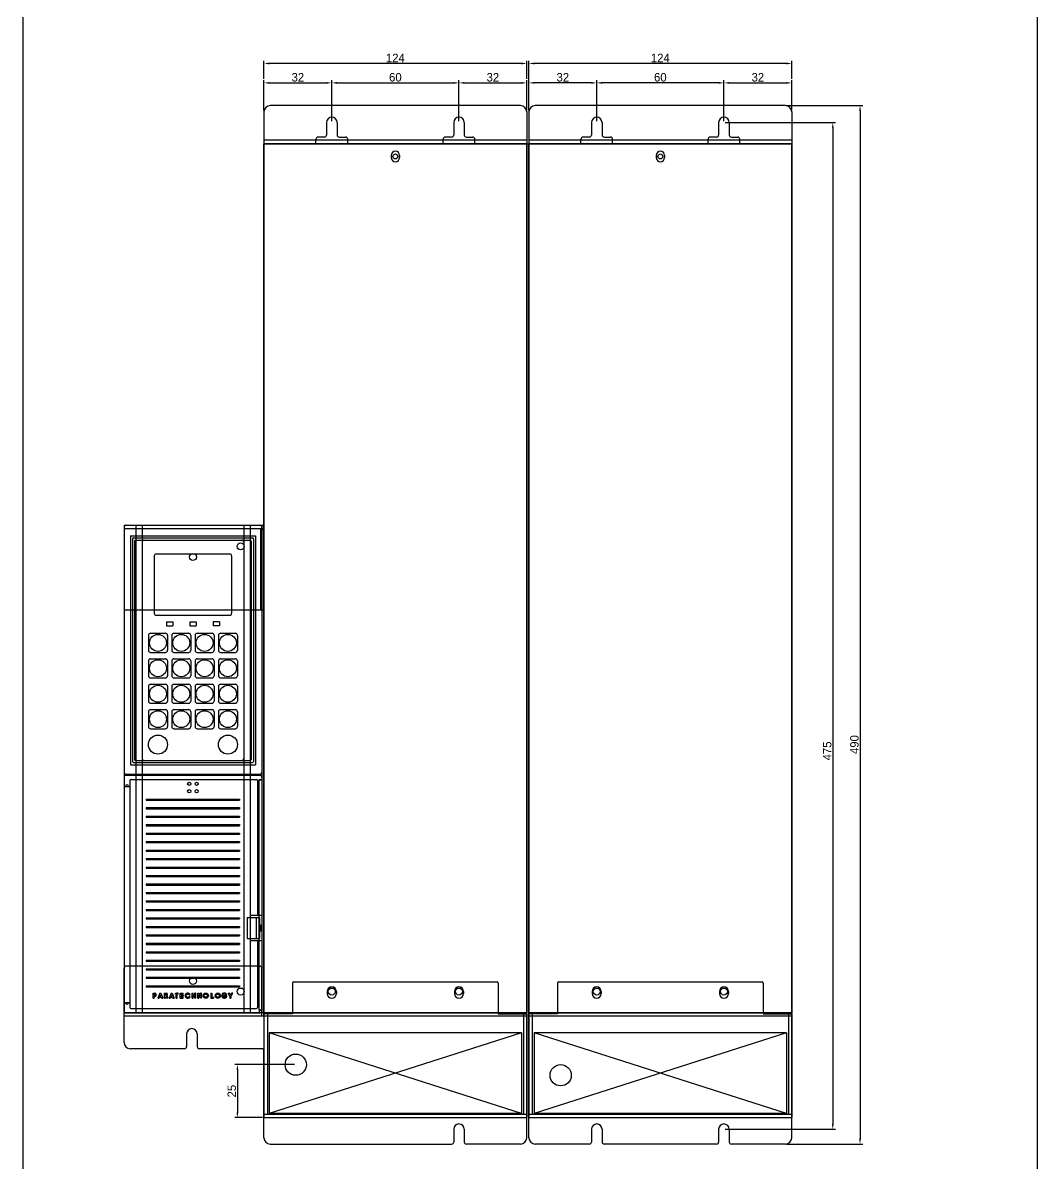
# Model space of a CAD drawing. Header units: millimetres. Extents: x 18670 to 20876, y -1616 to -172.
# Drawn here: x 19283 to 19762, y -1254 to -716 of the extents above; entities that cross this region are included whole.
import ezdxf

# ---------------------------------------------------------------- set-up
doc = ezdxf.new("R2010")
doc.units = ezdxf.units.MM
for name, color, linetype in [('CASE', 7, 'Continuous'), ('CASE BRACKET', 7, 'Continuous'), ('CASE COVER', 7, 'Continuous'), ('FAN', 7, 'Continuous'), ('KEYPAD', 1, 'Continuous'), ('PCB BODY', 7, 'Continuous'), ('PCB COVER', 7, 'Continuous'), ('방열판', 7, 'Continuous')]:
    doc.layers.add(name, color=color, linetype=linetype)
doc.dimstyles.get("Standard").update_dxf_attribs({"dimtxt": 4, "dimasz": 2, "dimexe": 0.4, "dimexo": 0.9, "dimgap": 0.9, "dimtad": 1, "dimdsep": 46, "dimtxsty": 'Standard', "dimcen": 0.09, "dimclrd": 6, "dimclre": 6, "dimclrt": 4, "dimadec": 0, "dimazin": 2, "dimtfac": 1, "dimtofl": 0, "dimtmove": 0, "dimatfit": 3, "dimfxl": 1, "dimtolj": 1, "dimtzin": 0, "dimarcsym": 0})

# ---------------------------------------------------------------- blocks, each defined once
blk = doc.blocks.new('*D804')
at = {"color": 6, "lineweight": -2, "transparency": 16777216}
for p, q in [((19397.17, -757.71), (19397.17, -743.38)), ((19399.67, -744.63), (19426.67, -744.63)), ((19429.17, -762.71), (19429.17, -743.38))]:
    blk.add_line(p, q, dxfattribs=at)
at = {"color": 6, "transparency": 16777216}
for points in [[(19399.67, -744.22), (19399.67, -745.05), (19397.17, -744.63)], [(19426.67, -744.22), (19426.67, -745.05), (19429.17, -744.63)]]:
    blk.add_solid(points, dxfattribs=at)
at = {"layer": 'Defpoints', "color": 0, "transparency": 16777216}
for p in [(19429.17, -744.63), (19397.17, -758.33), (19429.17, -763.33)]:
    blk.add_point(p, dxfattribs=at)
at = {"color": 1, "transparency": 16777216, "insert": (19413.17, -742.01), "char_height": 4, "attachment_point": 5}
blk.add_mtext('32', dxfattribs=at)
blk = doc.blocks.new('*D805')
at = {"color": 6, "lineweight": -2, "transparency": 16777216}
for p, q in [((19429.17, -762.71), (19429.17, -743.38)), ((19431.67, -744.63), (19486.67, -744.63)), ((19489.17, -762.71), (19489.17, -743.38))]:
    blk.add_line(p, q, dxfattribs=at)
at = {"color": 6, "transparency": 16777216}
for points in [[(19431.67, -744.22), (19431.67, -745.05), (19429.17, -744.63)], [(19486.67, -744.22), (19486.67, -745.05), (19489.17, -744.63)]]:
    blk.add_solid(points, dxfattribs=at)
at = {"layer": 'Defpoints', "color": 0, "transparency": 16777216}
for p in [(19489.17, -744.63), (19429.17, -763.33), (19489.17, -763.33)]:
    blk.add_point(p, dxfattribs=at)
at = {"color": 1, "transparency": 16777216, "insert": (19459.17, -742.01), "char_height": 4, "attachment_point": 5}
blk.add_mtext('60', dxfattribs=at)
blk = doc.blocks.new('*D806')
at = {"color": 6, "lineweight": -2, "transparency": 16777216}
for p, q in [((19489.17, -762.71), (19489.17, -743.38)), ((19491.67, -744.63), (19518.67, -744.63)), ((19521.17, -757.71), (19521.17, -743.38))]:
    blk.add_line(p, q, dxfattribs=at)
at = {"color": 6, "transparency": 16777216}
for points in [[(19491.67, -744.22), (19491.67, -745.05), (19489.17, -744.63)], [(19518.67, -744.22), (19518.67, -745.05), (19521.17, -744.63)]]:
    blk.add_solid(points, dxfattribs=at)
at = {"layer": 'Defpoints', "color": 0, "transparency": 16777216}
for p in [(19521.17, -744.63), (19521.17, -758.33), (19489.17, -763.33)]:
    blk.add_point(p, dxfattribs=at)
at = {"color": 1, "transparency": 16777216, "insert": (19505.17, -742.01), "char_height": 4, "attachment_point": 5}
blk.add_mtext('32', dxfattribs=at)
blk = doc.blocks.new('*D760')
at = {"color": 6, "lineweight": -2, "transparency": 16777216}
for p, q in [((19397.17, -742.76), (19397.17, -734.23)), ((19518.67, -735.48), (19399.67, -735.48)), ((19521.17, -742.76), (19521.17, -734.23))]:
    blk.add_line(p, q, dxfattribs=at)
at = {"color": 6, "transparency": 16777216}
for points in [[(19399.67, -735.06), (19399.67, -735.9), (19397.17, -735.48)], [(19518.67, -735.06), (19518.67, -735.9), (19521.17, -735.48)]]:
    blk.add_solid(points, dxfattribs=at)
at = {"layer": 'Defpoints', "color": 0, "transparency": 16777216}
for p in [(19397.17, -735.48), (19397.17, -743.38), (19521.17, -743.38)]:
    blk.add_point(p, dxfattribs=at)
at = {"color": 1, "transparency": 16777216, "insert": (19459.17, -732.86), "char_height": 4, "attachment_point": 5}
blk.add_mtext('124', dxfattribs=at)
blk = doc.blocks.new('*D808')
at = {"color": 6, "lineweight": -2, "transparency": 16777216}
for p, q in [((19411.55, -1207.83), (19383.39, -1207.83)), ((19384.64, -1210.33), (19384.64, -1230.33)), ((19396.55, -1232.83), (19383.39, -1232.83))]:
    blk.add_line(p, q, dxfattribs=at)
at = {"color": 6, "transparency": 16777216}
for points in [[(19384.23, -1210.33), (19385.06, -1210.33), (19384.64, -1207.83)], [(19384.23, -1230.33), (19385.06, -1230.33), (19384.64, -1232.83)]]:
    blk.add_solid(points, dxfattribs=at)
at = {"layer": 'Defpoints', "color": 0, "transparency": 16777216}
for p in [(19412.17, -1207.83), (19384.64, -1232.83), (19397.17, -1232.83)]:
    blk.add_point(p, dxfattribs=at)
at = {"color": 1, "transparency": 16777216, "insert": (19382.02, -1220.33), "char_height": 4, "attachment_point": 5, "rotation": 90}
blk.add_mtext('25', dxfattribs=at)
blk = doc.blocks.new('*D761')
at = {"color": 6, "lineweight": -2, "transparency": 16777216}
for p, q in [((19614.8, -763.33), (19666.78, -763.33)), ((19665.53, -765.83), (19665.53, -1235.83)), ((19614.8, -1238.33), (19666.78, -1238.33))]:
    blk.add_line(p, q, dxfattribs=at)
at = {"color": 6, "transparency": 16777216}
for points in [[(19665.11, -765.83), (19665.94, -765.83), (19665.53, -763.33)], [(19665.11, -1235.83), (19665.94, -1235.83), (19665.53, -1238.33)]]:
    blk.add_solid(points, dxfattribs=at)
at = {"layer": 'Defpoints', "color": 0, "transparency": 16777216}
for p in [(19614.17, -763.33), (19614.17, -1238.33), (19665.53, -1238.33)]:
    blk.add_point(p, dxfattribs=at)
at = {"color": 1, "transparency": 16777216, "insert": (19662.9, -1059.83), "char_height": 4, "attachment_point": 5, "rotation": 90}
blk.add_mtext('475', dxfattribs=at)
blk = doc.blocks.new('*D762')
at = {"color": 6, "lineweight": -2, "transparency": 16777216}
for p, q in [((19643.61, -755.33), (19679.63, -755.33)), ((19678.38, -757.83), (19678.38, -1242.83)), ((19643.8, -1245.33), (19679.63, -1245.33))]:
    blk.add_line(p, q, dxfattribs=at)
at = {"color": 6, "transparency": 16777216}
for points in [[(19677.96, -757.83), (19678.79, -757.83), (19678.38, -755.33)], [(19677.96, -1242.83), (19678.79, -1242.83), (19678.38, -1245.33)]]:
    blk.add_solid(points, dxfattribs=at)
at = {"layer": 'Defpoints', "color": 0, "transparency": 16777216}
for p in [(19642.98, -755.33), (19643.17, -1245.33), (19678.38, -1245.33)]:
    blk.add_point(p, dxfattribs=at)
at = {"color": 1, "transparency": 16777216, "insert": (19675.75, -1056.83), "char_height": 4, "attachment_point": 5, "rotation": 90}
blk.add_mtext('490', dxfattribs=at)
blk = doc.blocks.new('*D763')
at = {"color": 6, "lineweight": -2, "transparency": 16777216}
for p, q in [((19614.17, -762.71), (19614.17, -743.38)), ((19616.67, -744.63), (19643.67, -744.63)), ((19646.17, -757.71), (19646.17, -743.38))]:
    blk.add_line(p, q, dxfattribs=at)
at = {"color": 6, "transparency": 16777216}
for points in [[(19616.67, -744.22), (19616.67, -745.05), (19614.17, -744.63)], [(19643.67, -744.22), (19643.67, -745.05), (19646.17, -744.63)]]:
    blk.add_solid(points, dxfattribs=at)
at = {"layer": 'Defpoints', "color": 0, "transparency": 16777216}
for p in [(19646.17, -744.63), (19646.17, -758.33), (19614.17, -763.33)]:
    blk.add_point(p, dxfattribs=at)
at = {"color": 1, "transparency": 16777216, "insert": (19630.17, -742.01), "char_height": 4, "attachment_point": 5}
blk.add_mtext('32', dxfattribs=at)
blk = doc.blocks.new('*D764')
at = {"color": 6, "lineweight": -2, "transparency": 16777216}
for p, q in [((19522.17, -757.71), (19522.17, -734.23)), ((19643.67, -735.48), (19524.67, -735.48)), ((19646.17, -742.76), (19646.17, -734.23))]:
    blk.add_line(p, q, dxfattribs=at)
at = {"color": 6, "transparency": 16777216}
for points in [[(19524.67, -735.06), (19524.67, -735.9), (19522.17, -735.48)], [(19643.67, -735.06), (19643.67, -735.9), (19646.17, -735.48)]]:
    blk.add_solid(points, dxfattribs=at)
at = {"layer": 'Defpoints', "color": 0, "transparency": 16777216}
for p in [(19522.17, -735.48), (19646.17, -743.38), (19522.17, -758.33)]:
    blk.add_point(p, dxfattribs=at)
at = {"color": 1, "transparency": 16777216, "insert": (19584.17, -732.86), "char_height": 4, "attachment_point": 5}
blk.add_mtext('124', dxfattribs=at)
blk = doc.blocks.new('*D812')
at = {"color": 6, "lineweight": -2, "transparency": 16777216}
for p, q in [((19554.17, -762.71), (19554.17, -743.38)), ((19611.67, -744.63), (19556.67, -744.63)), ((19614.17, -762.71), (19614.17, -743.38))]:
    blk.add_line(p, q, dxfattribs=at)
at = {"color": 6, "transparency": 16777216}
for points in [[(19556.67, -744.22), (19556.67, -745.05), (19554.17, -744.63)], [(19611.67, -744.22), (19611.67, -745.05), (19614.17, -744.63)]]:
    blk.add_solid(points, dxfattribs=at)
at = {"layer": 'Defpoints', "color": 0, "transparency": 16777216}
for p in [(19554.17, -744.63), (19554.17, -763.33), (19614.17, -763.33)]:
    blk.add_point(p, dxfattribs=at)
at = {"color": 1, "transparency": 16777216, "insert": (19584.17, -742.01), "char_height": 4, "attachment_point": 5}
blk.add_mtext('60', dxfattribs=at)
blk = doc.blocks.new('*D813')
at = {"color": 6, "lineweight": -2, "transparency": 16777216}
for p, q in [((19522.17, -757.71), (19522.17, -743.38)), ((19551.67, -744.63), (19524.67, -744.63)), ((19554.17, -762.71), (19554.17, -743.38))]:
    blk.add_line(p, q, dxfattribs=at)
at = {"color": 6, "transparency": 16777216}
for points in [[(19524.67, -744.22), (19524.67, -745.05), (19522.17, -744.63)], [(19551.67, -744.22), (19551.67, -745.05), (19554.17, -744.63)]]:
    blk.add_solid(points, dxfattribs=at)
at = {"layer": 'Defpoints', "color": 0, "transparency": 16777216}
for p in [(19522.17, -744.63), (19522.17, -758.33), (19554.17, -763.33)]:
    blk.add_point(p, dxfattribs=at)
at = {"color": 1, "transparency": 16777216, "insert": (19538.17, -742.01), "char_height": 4, "attachment_point": 5}
blk.add_mtext('32', dxfattribs=at)

msp = doc.modelspace()

# ---------------------------------------------------------------- linework, layer by layer
for p, q in [((19283.406, -367.636), (19283.406, -1615.542)), ((19761.96, -367.636), (19761.96, -1615.542)), ((19521.173, -773.332), (19522.173, -773.332)), ((19521.173, -773.332), (19522.173, -773.332))]:
    msp.add_line(p, q)
at = {"layer": 'CASE'}
for p, q in [((19397.173, -773.332), (19397.173, -1183.332)), ((19397.173, -773.332), (19408.173, -773.332)), ((19398.573, -773.332), (19519.773, -773.332)), ((19510.173, -773.332), (19521.173, -773.332)), ((19521.173, -773.332), (19521.173, -1183.332)), ((19522.173, -773.332), (19522.173, -1183.332)), ((19522.173, -773.332), (19533.173, -773.332)), ((19523.573, -773.332), (19644.773, -773.332)), ((19635.173, -773.332), (19646.173, -773.332)), ((19646.173, -773.332), (19646.173, -1183.332)), ((19331.173, -953.332), (19331.173, -1183.332)), ((19331.173, -953.332), (19396.173, -953.332)), ((19396.173, -953.332), (19396.173, -1183.332)), ((19394.873, -1181.932), (19394.873, -1073.332)), ((19394.873, -1073.332), (19396.073, -1073.332)), ((19394.973, -1073.432), (19396.173, -1073.432)), ((19331.173, -1183.332), (19396.173, -1183.332)), ((19331.173, -1183.332), (19396.173, -1183.332)), ((19394.873, -1182.132), (19394.873, -1183.332)), ((19394.973, -1182.032), (19396.173, -1182.032)), ((19394.973, -1182.132), (19396.073, -1182.132)), ((19396.073, -1182.132), (19396.073, -1183.332)), ((19397.173, -1183.332), (19408.173, -1183.332)), ((19398.573, -1183.332), (19519.773, -1183.332)), ((19522.173, -1183.332), (19533.173, -1183.332)), ((19523.573, -1183.332), (19644.773, -1183.332))]:
    msp.add_line(p, q, dxfattribs=at)
at = {"layer": 'CASE', "color": 5}
for p, q in [((19410.673, -1169.329), (19410.673, -1183.829)), ((19411.173, -1168.829), (19507.173, -1168.829)), ((19507.673, -1169.329), (19507.673, -1183.829)), ((19535.673, -1169.329), (19535.673, -1183.829)), ((19536.173, -1168.829), (19632.173, -1168.829)), ((19632.673, -1169.329), (19632.673, -1183.829)), ((19427.023, -1173.329), (19427.023, -1174.329)), ((19431.323, -1173.329), (19431.323, -1174.329)), ((19487.023, -1173.329), (19487.023, -1174.329)), ((19491.323, -1173.329), (19491.323, -1174.329)), ((19552.023, -1173.329), (19552.023, -1174.329)), ((19556.323, -1173.329), (19556.323, -1174.329)), ((19612.023, -1173.329), (19612.023, -1174.329)), ((19616.323, -1173.329), (19616.323, -1174.329)), ((19397.173, -1183.829), (19397.173, -1232.829)), ((19410.673, -1183.829), (19397.173, -1183.829)), ((19398.773, -1183.829), (19398.773, -1231.229)), ((19507.673, -1183.829), (19521.173, -1183.829)), ((19519.573, -1183.829), (19519.573, -1231.229)), ((19521.173, -1183.829), (19521.173, -1232.829)), ((19522.173, -1183.829), (19522.173, -1232.829)), ((19535.673, -1183.829), (19522.173, -1183.829)), ((19523.773, -1183.829), (19523.773, -1231.229)), ((19632.673, -1183.829), (19646.173, -1183.829)), ((19644.573, -1183.829), (19644.573, -1231.229)), ((19646.173, -1183.829), (19646.173, -1232.829)), ((19397.173, -1231.229), (19521.173, -1231.229)), ((19522.173, -1231.229), (19646.173, -1231.229)), ((19397.173, -1232.829), (19521.173, -1232.829)), ((19522.173, -1232.829), (19646.173, -1232.829))]:
    msp.add_line(p, q, dxfattribs=at)
at = {"layer": 'CASE'}
for centre in [(19459.173, -779.332), (19584.173, -779.332)]:
    msp.add_circle(centre, 1.15, dxfattribs=at)
at = {"layer": 'CASE', "color": 5}
for centre in [(19412.173, -1207.829), (19537.173, -1212.829)]:
    msp.add_circle(centre, 5, dxfattribs=at)
for centre, radius, start, end in [((19411.173, -1169.329), 0.5, 90, 180), ((19429.173, -1173.329), 2.15, 0, 180), ((19489.173, -1173.329), 2.15, 0, 180), ((19507.173, -1169.329), 0.5, 0, 90), ((19536.173, -1169.329), 0.5, 90, 180), ((19554.173, -1173.329), 2.15, 0, 180), ((19614.173, -1173.329), 2.15, 0, 180), ((19632.173, -1169.329), 0.5, 0, 90), ((19429.173, -1174.329), 2.15, 180, 0), ((19489.173, -1174.329), 2.15, 180, 0), ((19554.173, -1174.329), 2.15, 180, 0), ((19614.173, -1174.329), 2.15, 180, 0), ((19397.673, -1184.329), 0.5, 90, 180), ((19520.673, -1184.329), 0.5, 0, 90), ((19522.673, -1184.329), 0.5, 90, 180), ((19645.673, -1184.329), 0.5, 0, 90)]:
    msp.add_arc(centre, radius, start, end, dxfattribs=at)
at = {"layer": 'CASE BRACKET', "color": 2}
for p, q in [((19397.173, -758.332), (19397.173, -773.332)), ((19518.173, -755.332), (19400.173, -755.332)), ((19521.173, -758.332), (19521.173, -773.332)), ((19522.173, -758.332), (19522.173, -773.332)), ((19643.173, -755.332), (19525.173, -755.332)), ((19646.173, -758.332), (19646.173, -773.332)), ((19426.673, -763.332), (19426.673, -769.232)), ((19431.673, -763.332), (19431.673, -769.232)), ((19486.673, -763.332), (19486.673, -769.232)), ((19491.673, -763.332), (19491.673, -769.232)), ((19551.673, -763.332), (19551.673, -769.232)), ((19556.673, -763.332), (19556.673, -769.232)), ((19611.673, -763.332), (19611.673, -769.232)), ((19616.673, -763.332), (19616.673, -769.232)), ((19521.173, -771.732), (19397.173, -771.732)), ((19521.173, -773.332), (19397.173, -773.332)), ((19421.673, -771.732), (19421.673, -771.232)), ((19421.673, -773.332), (19421.673, -771.732)), ((19425.673, -770.232), (19422.673, -770.232)), ((19432.673, -770.232), (19435.673, -770.232)), ((19436.673, -771.732), (19436.673, -771.232)), ((19436.673, -773.332), (19436.673, -771.732)), ((19481.673, -771.732), (19481.673, -771.232)), ((19481.673, -773.332), (19481.673, -771.732)), ((19485.673, -770.232), (19482.673, -770.232)), ((19492.673, -770.232), (19495.673, -770.232)), ((19496.673, -771.732), (19496.673, -771.232)), ((19496.673, -773.332), (19496.673, -771.732)), ((19646.173, -771.732), (19522.173, -771.732)), ((19646.173, -773.332), (19522.173, -773.332)), ((19546.673, -771.732), (19546.673, -771.232)), ((19546.673, -773.332), (19546.673, -771.732)), ((19550.673, -770.232), (19547.673, -770.232)), ((19557.673, -770.232), (19560.673, -770.232)), ((19561.673, -771.732), (19561.673, -771.232)), ((19561.673, -773.332), (19561.673, -771.732)), ((19606.673, -771.732), (19606.673, -771.232)), ((19606.673, -773.332), (19606.673, -771.732)), ((19610.673, -770.232), (19607.673, -770.232)), ((19617.673, -770.232), (19620.673, -770.232)), ((19621.673, -771.732), (19621.673, -771.232)), ((19621.673, -773.332), (19621.673, -771.732)), ((19331.173, -953.332), (19397.173, -953.332)), ((19331.173, -953.332), (19331.173, -992.332)), ((19331.173, -954.932), (19397.173, -954.932)), ((19395.573, -955.132), (19395.573, -993.332)), ((19395.573, -955.132), (19397.173, -955.132)), ((19397.173, -953.332), (19397.173, -993.332)), ((19397.173, -993.332), (19332.173, -993.332)), ((19395.173, -1161.332), (19332.173, -1161.332)), ((19331.173, -1197.332), (19331.173, -1162.332)), ((19396.173, -1184.932), (19396.173, -1162.332)), ((19521.173, -1183.332), (19331.173, -1183.332)), ((19331.173, -1197.332), (19331.173, -1183.332)), ((19397.173, -1184.932), (19397.173, -1183.332)), ((19521.173, -1242.332), (19521.173, -1183.332)), ((19646.173, -1183.332), (19522.173, -1183.332)), ((19522.173, -1242.332), (19522.173, -1183.332)), ((19646.173, -1242.332), (19646.173, -1183.332)), ((19521.173, -1184.932), (19331.173, -1184.932)), ((19646.173, -1184.932), (19522.173, -1184.932)), ((19360.673, -1193.332), (19360.673, -1199.332)), ((19365.673, -1193.332), (19365.673, -1199.332)), ((19359.673, -1200.332), (19334.173, -1200.332)), ((19396.173, -1200.332), (19366.673, -1200.332)), ((19397.173, -1242.332), (19397.173, -1201.332)), ((19486.673, -1238.332), (19486.673, -1244.332)), ((19491.673, -1238.332), (19491.673, -1244.332)), ((19551.673, -1238.332), (19551.673, -1244.332)), ((19556.673, -1238.332), (19556.673, -1244.332)), ((19611.673, -1238.332), (19611.673, -1244.332)), ((19616.673, -1238.332), (19616.673, -1244.332)), ((19400.173, -1245.332), (19485.673, -1245.332)), ((19518.173, -1245.332), (19492.673, -1245.332)), ((19550.673, -1245.332), (19525.173, -1245.332)), ((19610.673, -1245.332), (19557.673, -1245.332)), ((19643.173, -1245.332), (19617.673, -1245.332))]:
    msp.add_line(p, q, dxfattribs=at)
for centre in [(19386.173, -963.332), (19363.673, -968.332), (19363.673, -1168.332), (19386.173, -1173.332)]:
    msp.add_circle(centre, 1.65, dxfattribs=at)
for centre, radius, start, end in [((19400.173, -758.332), 3, 90, 180), ((19518.173, -758.332), 3, 0, 90), ((19525.173, -758.332), 3, 90, 180), ((19643.173, -758.332), 3, 0, 90), ((19429.173, -763.332), 2.5, 0, 180), ((19489.173, -763.332), 2.5, 0, 180), ((19554.173, -763.332), 2.5, 0, 180), ((19614.173, -763.332), 2.5, 0, 180), ((19425.673, -769.232), 1, 270, 0), ((19432.673, -769.232), 1, 180, 270), ((19485.673, -769.232), 1, 270, 0), ((19492.673, -769.232), 1, 180, 270), ((19550.673, -769.232), 1, 270, 0), ((19557.673, -769.232), 1, 180, 270), ((19610.673, -769.232), 1, 270, 0), ((19617.673, -769.232), 1, 180, 270), ((19422.673, -771.232), 1, 90, 180), ((19435.673, -771.232), 1, 360, 90), ((19482.673, -771.232), 1, 90, 180), ((19495.673, -771.232), 1, 360, 90), ((19547.673, -771.232), 1, 90, 180), ((19560.673, -771.232), 1, 360, 90), ((19607.673, -771.232), 1, 90, 180), ((19620.673, -771.232), 1, 360, 90), ((19332.173, -992.332), 1, 180, 270), ((19396.173, -992.332), 1, 270, 0), ((19332.173, -1162.332), 1, 90, 180), ((19395.173, -1162.332), 1, 0, 90), ((19363.173, -1193.332), 2.5, 0, 180), ((19334.173, -1197.332), 3, 180, 270), ((19359.673, -1199.332), 1, 270, 0), ((19366.673, -1199.332), 1, 180, 270), ((19396.173, -1201.332), 1, 0, 90), ((19489.173, -1238.332), 2.5, 0, 180), ((19554.173, -1238.332), 2.5, 0, 180), ((19614.173, -1238.332), 2.5, 0, 180), ((19400.173, -1242.332), 3, 180, 270), ((19518.173, -1242.332), 3, 270, 0), ((19525.173, -1242.332), 3, 180, 270), ((19643.173, -1242.332), 3, 270, 0), ((19485.673, -1244.332), 1, 270, 0), ((19492.673, -1244.332), 1, 180, 270), ((19550.673, -1244.332), 1, 270, 0), ((19557.673, -1244.332), 1, 180, 270), ((19610.673, -1244.332), 1, 270, 0), ((19617.673, -1244.332), 1, 180, 270)]:
    msp.add_arc(centre, radius, start, end, dxfattribs=at)
at = {"layer": 'CASE COVER'}
for p, q in [((19521.173, -773.332), (19397.173, -773.332)), ((19397.173, -773.332), (19397.173, -1183.332)), ((19521.173, -773.332), (19521.173, -1183.332)), ((19646.173, -773.332), (19522.173, -773.332)), ((19522.173, -773.332), (19522.173, -1183.332)), ((19646.173, -773.332), (19646.173, -1183.332)), ((19457.173, -778.832), (19457.173, -779.832)), ((19461.173, -778.832), (19461.173, -779.832)), ((19582.173, -778.832), (19582.173, -779.832)), ((19586.173, -778.832), (19586.173, -779.832)), ((19521.173, -1183.332), (19397.173, -1183.332)), ((19646.173, -1183.332), (19522.173, -1183.332))]:
    msp.add_line(p, q, dxfattribs=at)
for centre, start, end in [((19459.173, -778.832), 0, 180), ((19459.173, -779.832), 180, 0), ((19584.173, -778.832), 0, 180), ((19584.173, -779.832), 180, 0)]:
    msp.add_arc(centre, 2, start, end, dxfattribs=at)
at = {"layer": 'FAN', "color": 5}
for p, q in [((19399.673, -1192.829), (19399.673, -1230.829)), ((19518.673, -1192.829), (19399.673, -1230.829)), ((19518.673, -1230.829), (19399.673, -1192.829)), ((19518.673, -1192.829), (19399.673, -1192.829)), ((19518.673, -1192.829), (19518.673, -1230.829)), ((19524.673, -1192.829), (19524.673, -1230.829)), ((19643.673, -1192.829), (19524.673, -1230.829)), ((19643.673, -1230.829), (19524.673, -1192.829)), ((19643.673, -1192.829), (19524.673, -1192.829)), ((19643.673, -1192.829), (19643.673, -1230.829)), ((19518.673, -1230.829), (19399.673, -1230.829)), ((19643.673, -1230.829), (19524.673, -1230.829))]:
    msp.add_line(p, q, dxfattribs=at)
at = {"layer": 'KEYPAD'}
for p, q in [((19339.673, -961.332), (19339.673, -1063.332)), ((19340.673, -960.332), (19386.673, -960.332)), ((19387.673, -961.332), (19387.673, -1063.332)), ((19345.423, -967.832), (19345.423, -994.832)), ((19346.423, -966.832), (19380.923, -966.832)), ((19381.923, -967.832), (19381.923, -994.832)), ((19346.423, -995.832), (19380.923, -995.832)), ((19351.173, -998.832), (19351.173, -1000.832)), ((19351.173, -998.832), (19354.173, -998.832)), ((19354.173, -998.832), (19354.173, -1000.832)), ((19362.173, -998.832), (19362.173, -1000.832)), ((19362.173, -998.832), (19365.173, -998.832)), ((19365.173, -998.832), (19365.173, -1000.832)), ((19373.173, -998.832), (19373.173, -1000.832)), ((19376.173, -998.832), (19373.173, -998.832)), ((19376.173, -998.832), (19376.173, -1000.832)), ((19342.673, -1005.332), (19342.673, -1012.332)), ((19343.673, -1004.332), (19350.673, -1004.332)), ((19351.173, -1000.832), (19354.173, -1000.832)), ((19351.673, -1005.332), (19351.673, -1012.332)), ((19353.673, -1005.332), (19353.673, -1012.332)), ((19354.673, -1004.332), (19361.673, -1004.332)), ((19362.173, -1000.832), (19365.173, -1000.832)), ((19362.673, -1005.332), (19362.673, -1012.332)), ((19364.673, -1005.332), (19364.673, -1012.332)), ((19365.673, -1004.332), (19372.673, -1004.332)), ((19376.173, -1000.832), (19373.173, -1000.832)), ((19373.673, -1005.332), (19373.673, -1012.332)), ((19375.673, -1005.332), (19375.673, -1012.332)), ((19376.673, -1004.332), (19383.673, -1004.332)), ((19384.673, -1005.332), (19384.673, -1012.332)), ((19343.673, -1013.332), (19350.673, -1013.332)), ((19343.673, -1016.332), (19350.673, -1016.332)), ((19354.673, -1013.332), (19361.673, -1013.332)), ((19354.673, -1016.332), (19361.673, -1016.332)), ((19365.673, -1013.332), (19372.673, -1013.332)), ((19365.673, -1016.332), (19372.673, -1016.332)), ((19376.673, -1013.332), (19383.673, -1013.332)), ((19376.673, -1016.332), (19383.673, -1016.332)), ((19342.673, -1017.332), (19342.673, -1024.332)), ((19351.673, -1017.332), (19351.673, -1024.332)), ((19353.673, -1017.332), (19353.673, -1024.332)), ((19362.673, -1017.332), (19362.673, -1024.332)), ((19364.673, -1017.332), (19364.673, -1024.332)), ((19373.673, -1017.332), (19373.673, -1024.332)), ((19375.673, -1017.332), (19375.673, -1024.332)), ((19384.673, -1017.332), (19384.673, -1024.332)), ((19343.673, -1025.332), (19350.673, -1025.332)), ((19354.673, -1025.332), (19361.673, -1025.332)), ((19365.673, -1025.332), (19372.673, -1025.332)), ((19376.673, -1025.332), (19383.673, -1025.332)), ((19342.673, -1029.332), (19342.673, -1036.332)), ((19343.673, -1028.332), (19350.673, -1028.332)), ((19351.673, -1029.332), (19351.673, -1036.332)), ((19353.673, -1029.332), (19353.673, -1036.332)), ((19354.673, -1028.332), (19361.673, -1028.332)), ((19362.673, -1029.332), (19362.673, -1036.332)), ((19364.673, -1029.332), (19364.673, -1036.332)), ((19365.673, -1028.332), (19372.673, -1028.332)), ((19373.673, -1029.332), (19373.673, -1036.332)), ((19375.673, -1029.332), (19375.673, -1036.332)), ((19376.673, -1028.332), (19383.673, -1028.332)), ((19384.673, -1029.332), (19384.673, -1036.332)), ((19343.673, -1037.332), (19350.673, -1037.332)), ((19354.673, -1037.332), (19361.673, -1037.332)), ((19365.673, -1037.332), (19372.673, -1037.332)), ((19376.673, -1037.332), (19383.673, -1037.332)), ((19342.673, -1041.332), (19342.673, -1048.332)), ((19343.673, -1040.332), (19350.673, -1040.332)), ((19351.673, -1041.332), (19351.673, -1048.332)), ((19353.673, -1041.332), (19353.673, -1048.332)), ((19354.673, -1040.332), (19361.673, -1040.332)), ((19362.673, -1041.332), (19362.673, -1048.332)), ((19364.673, -1041.332), (19364.673, -1048.332)), ((19365.673, -1040.332), (19372.673, -1040.332)), ((19373.673, -1041.332), (19373.673, -1048.332)), ((19375.673, -1041.332), (19375.673, -1048.332)), ((19376.673, -1040.332), (19383.673, -1040.332)), ((19384.673, -1041.332), (19384.673, -1048.332)), ((19343.673, -1049.332), (19350.673, -1049.332)), ((19354.673, -1049.332), (19361.673, -1049.332)), ((19365.673, -1049.332), (19372.673, -1049.332)), ((19376.673, -1049.332), (19383.673, -1049.332)), ((19340.673, -1064.332), (19386.673, -1064.332))]:
    msp.add_line(p, q, dxfattribs=at)
for centre, radius in [((19347.173, -1008.832), 4), ((19358.173, -1008.832), 4), ((19369.173, -1008.832), 4), ((19380.173, -1008.832), 4), ((19347.173, -1020.832), 4), ((19358.173, -1020.832), 4), ((19369.173, -1020.832), 4), ((19380.173, -1020.832), 4), ((19347.173, -1032.832), 4), ((19358.173, -1032.832), 4), ((19369.173, -1032.832), 4), ((19380.173, -1032.832), 4), ((19347.173, -1044.832), 4), ((19358.173, -1044.832), 4), ((19369.173, -1044.832), 4), ((19380.173, -1044.832), 4), ((19347.173, -1056.832), 4.5), ((19380.173, -1056.832), 4.5)]:
    msp.add_circle(centre, radius, dxfattribs=at)
for centre, start, end in [((19340.673, -961.332), 90, 180), ((19386.673, -961.332), 0, 90), ((19346.423, -967.832), 90, 180), ((19380.923, -967.832), 0, 90), ((19346.423, -994.832), 180, 270), ((19380.923, -994.832), 270, 0), ((19343.673, -1005.332), 90, 180), ((19350.673, -1005.332), 0, 90), ((19354.673, -1005.332), 90, 180), ((19361.673, -1005.332), 0, 90), ((19365.673, -1005.332), 90, 180), ((19372.673, -1005.332), 0, 90), ((19376.673, -1005.332), 90, 180), ((19383.673, -1005.332), 0, 90), ((19343.673, -1012.332), 180, 270), ((19343.673, -1017.332), 90, 180), ((19350.673, -1012.332), 270, 0), ((19350.673, -1017.332), 0, 90), ((19354.673, -1012.332), 180, 270), ((19354.673, -1017.332), 90, 180), ((19361.673, -1012.332), 270, 0), ((19361.673, -1017.332), 0, 90), ((19365.673, -1012.332), 180, 270), ((19365.673, -1017.332), 90, 180), ((19372.673, -1012.332), 270, 0), ((19372.673, -1017.332), 0, 90), ((19376.673, -1012.332), 180, 270), ((19376.673, -1017.332), 90, 180), ((19383.673, -1012.332), 270, 0), ((19383.673, -1017.332), 0, 90), ((19343.673, -1024.332), 180, 270), ((19350.673, -1024.332), 270, 0), ((19354.673, -1024.332), 180, 270), ((19361.673, -1024.332), 270, 0), ((19365.673, -1024.332), 180, 270), ((19372.673, -1024.332), 270, 0), ((19376.673, -1024.332), 180, 270), ((19383.673, -1024.332), 270, 0), ((19343.673, -1029.332), 90, 180), ((19350.673, -1029.332), 0, 90), ((19354.673, -1029.332), 90, 180), ((19361.673, -1029.332), 0, 90), ((19365.673, -1029.332), 90, 180), ((19372.673, -1029.332), 0, 90), ((19376.673, -1029.332), 90, 180), ((19383.673, -1029.332), 0, 90), ((19343.673, -1036.332), 180, 270), ((19350.673, -1036.332), 270, 0), ((19354.673, -1036.332), 180, 270), ((19361.673, -1036.332), 270, 0), ((19365.673, -1036.332), 180, 270), ((19372.673, -1036.332), 270, 0), ((19376.673, -1036.332), 180, 270), ((19383.673, -1036.332), 270, 0), ((19343.673, -1041.332), 90, 180), ((19350.673, -1041.332), 0, 90), ((19354.673, -1041.332), 90, 180), ((19361.673, -1041.332), 0, 90), ((19365.673, -1041.332), 90, 180), ((19372.673, -1041.332), 0, 90), ((19376.673, -1041.332), 90, 180), ((19383.673, -1041.332), 0, 90), ((19343.673, -1048.332), 180, 270), ((19350.673, -1048.332), 270, 0), ((19354.673, -1048.332), 180, 270), ((19361.673, -1048.332), 270, 0), ((19365.673, -1048.332), 180, 270), ((19372.673, -1048.332), 270, 0), ((19376.673, -1048.332), 180, 270), ((19383.673, -1048.332), 270, 0), ((19340.673, -1063.332), 180, 270), ((19386.673, -1063.332), 270, 0)]:
    msp.add_arc(centre, 1, start, end, dxfattribs=at)
at = {"layer": 'PCB BODY'}
for p, q in [((19331.173, -954.332), (19331.173, -1069.832)), ((19332.173, -953.332), (19395.173, -953.332)), ((19336.673, -953.332), (19336.673, -1070.832)), ((19339.673, -953.332), (19339.673, -1070.832)), ((19387.673, -953.332), (19387.673, -1070.832)), ((19390.673, -953.332), (19390.673, -1070.832)), ((19396.173, -954.332), (19396.173, -1069.832)), ((19334.173, -958.332), (19393.173, -958.332)), ((19334.173, -958.332), (19334.173, -1066.332)), ((19335.173, -959.832), (19335.173, -1064.832)), ((19335.673, -959.332), (19391.673, -959.332)), ((19336.173, -960.832), (19336.173, -1063.832)), ((19336.673, -960.332), (19390.673, -960.332)), ((19339.673, -960.332), (19387.673, -960.332)), ((19391.173, -960.832), (19391.173, -1063.832)), ((19392.173, -959.832), (19392.173, -1064.832)), ((19393.173, -958.332), (19393.173, -1066.332)), ((19336.673, -1064.332), (19390.673, -1064.332)), ((19339.673, -1064.332), (19387.673, -1064.332)), ((19334.173, -1066.332), (19393.173, -1066.332)), ((19335.673, -1065.332), (19391.673, -1065.332)), ((19332.173, -1070.832), (19395.173, -1070.832))]:
    msp.add_line(p, q, dxfattribs=at)
for centre, radius, start, end in [((19332.173, -954.332), 1, 90, 180), ((19395.173, -954.332), 1, 0, 90), ((19335.673, -959.832), 0.5, 90, 180), ((19336.673, -960.832), 0.5, 90, 180), ((19390.673, -960.832), 0.5, 0, 90), ((19391.673, -959.832), 0.5, 0, 90), ((19335.673, -1064.832), 0.5, 180, 270), ((19336.673, -1063.832), 0.5, 180, 270), ((19390.673, -1063.832), 0.5, 270, 0), ((19391.673, -1064.832), 0.5, 270, 0), ((19332.173, -1069.832), 1, 180, 270), ((19395.173, -1069.832), 1, 270, 0)]:
    msp.add_arc(centre, radius, start, end, dxfattribs=at)
at = {"layer": 'PCB COVER'}
for p, q in [((19331.173, -1072.332), (19331.173, -1182.332)), ((19332.173, -1071.332), (19395.173, -1071.332)), ((19333.973, -1073.832), (19333.973, -1180.832)), ((19334.473, -1073.332), (19393.673, -1073.332)), ((19336.673, -1071.332), (19336.673, -1183.332)), ((19339.673, -1071.332), (19339.673, -1183.332)), ((19387.673, -1071.332), (19387.673, -1183.332)), ((19390.673, -1071.332), (19390.673, -1183.332)), ((19394.173, -1073.832), (19394.173, -1137.332)), ((19396.173, -1072.332), (19396.173, -1137.332)), ((19331.173, -1076.632), (19333.973, -1076.632)), ((19331.823, -1076.632), (19331.823, -1076.578)), ((19331.823, -1076.578), (19333.323, -1076.578)), ((19333.323, -1076.578), (19333.323, -1076.632)), ((19341.673, -1082.582), (19341.673, -1083.082)), ((19341.673, -1082.582), (19385.673, -1082.582)), ((19341.673, -1083.082), (19385.673, -1083.082)), ((19341.673, -1086.582), (19341.673, -1087.082)), ((19341.673, -1086.582), (19385.673, -1086.582)), ((19385.673, -1082.582), (19385.673, -1083.082)), ((19385.673, -1086.582), (19385.673, -1087.082)), ((19341.673, -1087.082), (19385.673, -1087.082)), ((19341.673, -1090.582), (19341.673, -1091.082)), ((19341.673, -1090.582), (19385.673, -1090.582)), ((19341.673, -1091.082), (19385.673, -1091.082)), ((19385.673, -1090.582), (19385.673, -1091.082)), ((19341.673, -1094.582), (19341.673, -1095.082)), ((19341.673, -1094.582), (19385.673, -1094.582)), ((19341.673, -1095.082), (19385.673, -1095.082)), ((19385.673, -1094.582), (19385.673, -1095.082)), ((19341.673, -1098.582), (19341.673, -1099.082)), ((19341.673, -1098.582), (19385.673, -1098.582)), ((19341.673, -1099.082), (19385.673, -1099.082)), ((19341.673, -1102.582), (19341.673, -1103.082)), ((19341.673, -1102.582), (19385.673, -1102.582)), ((19385.673, -1098.582), (19385.673, -1099.082)), ((19385.673, -1102.582), (19385.673, -1103.082)), ((19341.673, -1103.082), (19385.673, -1103.082)), ((19341.673, -1106.582), (19341.673, -1107.082)), ((19341.673, -1106.582), (19385.673, -1106.582)), ((19341.673, -1107.082), (19385.673, -1107.082)), ((19385.673, -1106.582), (19385.673, -1107.082)), ((19341.673, -1110.582), (19341.673, -1111.082)), ((19341.673, -1110.582), (19385.673, -1110.582)), ((19341.673, -1111.082), (19385.673, -1111.082)), ((19385.673, -1110.582), (19385.673, -1111.082)), ((19341.673, -1114.582), (19341.673, -1115.082)), ((19341.673, -1114.582), (19385.673, -1114.582)), ((19341.673, -1115.082), (19385.673, -1115.082)), ((19341.673, -1118.582), (19341.673, -1119.082)), ((19341.673, -1118.582), (19385.673, -1118.582)), ((19341.673, -1119.082), (19385.673, -1119.082)), ((19385.673, -1114.582), (19385.673, -1115.082)), ((19385.673, -1118.582), (19385.673, -1119.082)), ((19341.673, -1122.582), (19341.673, -1123.082)), ((19341.673, -1122.582), (19385.673, -1122.582)), ((19341.673, -1123.082), (19385.673, -1123.082)), ((19385.673, -1122.582), (19385.673, -1123.082)), ((19341.673, -1126.582), (19341.673, -1127.082)), ((19341.673, -1126.582), (19385.673, -1126.582)), ((19341.673, -1127.082), (19385.673, -1127.082)), ((19385.673, -1126.582), (19385.673, -1127.082)), ((19341.673, -1130.582), (19341.673, -1131.082)), ((19341.673, -1130.582), (19385.673, -1130.582)), ((19341.673, -1131.082), (19385.673, -1131.082)), ((19341.673, -1134.582), (19341.673, -1135.082)), ((19341.673, -1134.582), (19385.673, -1134.582)), ((19341.673, -1135.082), (19385.673, -1135.082)), ((19385.673, -1130.582), (19385.673, -1131.082)), ((19385.673, -1134.582), (19385.673, -1135.082)), ((19341.673, -1138.582), (19341.673, -1139.082)), ((19341.673, -1138.582), (19385.673, -1138.582)), ((19341.673, -1139.082), (19385.673, -1139.082)), ((19385.673, -1138.582), (19385.673, -1139.082)), ((19389.173, -1138.332), (19389.173, -1148.332)), ((19389.173, -1138.332), (19390.673, -1138.332)), ((19390.673, -1137.332), (19396.173, -1137.332)), ((19390.673, -1138.332), (19395.026, -1138.332)), ((19393.531, -1138.332), (19393.531, -1148.332)), ((19395.026, -1138.332), (19395.026, -1148.332)), ((19341.673, -1142.582), (19341.673, -1143.082)), ((19341.673, -1142.582), (19385.673, -1142.582)), ((19341.673, -1143.082), (19385.673, -1143.082)), ((19385.673, -1142.582), (19385.673, -1143.082)), ((19395.026, -1141.832), (19395.487, -1141.832)), ((19395.026, -1144.832), (19395.487, -1144.832)), ((19395.487, -1141.832), (19395.487, -1144.832)), ((19341.673, -1146.582), (19341.673, -1147.082)), ((19341.673, -1146.582), (19385.673, -1146.582)), ((19341.673, -1147.082), (19385.673, -1147.082)), ((19341.673, -1150.582), (19341.673, -1151.082)), ((19341.673, -1150.582), (19385.673, -1150.582)), ((19341.673, -1151.082), (19385.673, -1151.082)), ((19385.673, -1146.582), (19385.673, -1147.082)), ((19385.673, -1150.582), (19385.673, -1151.082)), ((19389.173, -1148.332), (19390.673, -1148.332)), ((19390.673, -1148.332), (19395.026, -1148.332)), ((19390.673, -1149.332), (19396.173, -1149.332)), ((19394.173, -1149.332), (19394.173, -1180.832)), ((19396.173, -1149.332), (19396.173, -1182.332)), ((19341.673, -1154.582), (19341.673, -1155.082)), ((19341.673, -1154.582), (19385.673, -1154.582)), ((19341.673, -1155.082), (19385.673, -1155.082)), ((19385.673, -1154.582), (19385.673, -1155.082)), ((19341.673, -1158.582), (19341.673, -1159.082)), ((19341.673, -1158.582), (19385.673, -1158.582)), ((19341.673, -1159.082), (19385.673, -1159.082)), ((19385.673, -1158.582), (19385.673, -1159.082)), ((19341.673, -1162.582), (19341.673, -1163.082)), ((19341.673, -1162.582), (19385.673, -1162.582)), ((19341.673, -1163.082), (19385.673, -1163.082)), ((19341.673, -1166.582), (19341.673, -1167.082)), ((19341.673, -1166.582), (19385.673, -1166.582)), ((19341.673, -1167.082), (19385.673, -1167.082)), ((19385.673, -1162.582), (19385.673, -1163.082)), ((19385.673, -1166.582), (19385.673, -1167.082)), ((19341.673, -1170.582), (19341.673, -1171.082)), ((19341.673, -1170.582), (19385.673, -1170.582)), ((19341.673, -1171.082), (19385.673, -1171.082)), ((19385.673, -1170.582), (19385.673, -1171.082)), ((19344.915, -1174.085), (19345.693, -1174.085)), ((19344.915, -1176.502), (19344.915, -1174.085)), ((19345.395, -1176.502), (19344.915, -1176.502)), ((19344.915, -1176.502), (19345.395, -1176.502)), ((19345.395, -1174.565), (19345.693, -1174.565)), ((19345.395, -1175.125), (19345.395, -1174.565)), ((19345.395, -1175.125), (19345.693, -1175.125)), ((19345.395, -1175.605), (19345.693, -1175.605)), ((19345.395, -1176.502), (19345.395, -1175.605)), ((19348.066, -1174.085), (19347.102, -1176.502)), ((19347.102, -1176.502), (19347.619, -1176.502)), ((19347.843, -1175.94), (19347.619, -1176.502)), ((19347.843, -1175.94), (19348.706, -1175.94)), ((19348.274, -1174.859), (19348.035, -1175.46)), ((19348.035, -1175.46), (19348.514, -1175.46)), ((19348.066, -1174.085), (19348.482, -1174.085)), ((19348.274, -1174.859), (19348.514, -1175.46)), ((19348.482, -1174.085), (19349.447, -1176.502)), ((19348.706, -1175.94), (19348.93, -1176.502)), ((19349.447, -1176.502), (19348.93, -1176.502)), ((19348.93, -1176.502), (19349.447, -1176.502)), ((19350.219, -1174.085), (19350.996, -1174.085)), ((19350.219, -1176.502), (19350.219, -1174.085)), ((19350.219, -1176.502), (19350.699, -1176.502)), ((19350.699, -1176.502), (19350.219, -1176.502)), ((19350.219, -1176.502), (19350.699, -1176.502)), ((19350.699, -1174.565), (19350.996, -1174.565)), ((19350.699, -1175.125), (19350.699, -1174.565)), ((19350.699, -1175.125), (19350.996, -1175.125)), ((19350.699, -1176.502), (19350.699, -1175.605)), ((19350.699, -1175.605), (19351.345, -1176.502)), ((19351.257, -1175.558), (19351.936, -1176.501)), ((19351.936, -1176.501), (19351.345, -1176.502)), ((19353.397, -1174.085), (19352.432, -1176.502)), ((19352.432, -1176.502), (19352.949, -1176.502)), ((19353.174, -1175.94), (19352.949, -1176.502)), ((19353.174, -1175.94), (19354.036, -1175.94)), ((19353.605, -1174.859), (19353.365, -1175.46)), ((19353.365, -1175.46), (19353.845, -1175.46)), ((19353.397, -1174.085), (19353.813, -1174.085)), ((19353.605, -1174.859), (19353.845, -1175.46)), ((19353.813, -1174.085), (19354.777, -1176.502)), ((19354.036, -1175.94), (19354.261, -1176.502)), ((19354.777, -1176.502), (19354.261, -1176.502)), ((19354.261, -1176.502), (19354.777, -1176.502)), ((19355.371, -1174.085), (19356.022, -1174.085)), ((19355.371, -1174.565), (19355.371, -1174.085)), ((19355.371, -1174.565), (19355.782, -1174.565)), ((19355.782, -1176.502), (19355.782, -1174.565)), ((19355.782, -1176.502), (19356.262, -1176.502)), ((19356.673, -1174.085), (19356.022, -1174.085)), ((19356.673, -1174.565), (19356.262, -1174.565)), ((19356.262, -1176.502), (19356.262, -1174.565)), ((19356.673, -1174.565), (19356.673, -1174.085)), ((19357.687, -1174.085), (19359.013, -1174.085)), ((19357.687, -1176.502), (19357.687, -1174.085)), ((19357.687, -1176.502), (19359.013, -1176.502)), ((19358.167, -1174.565), (19359.013, -1174.565)), ((19358.167, -1175.053), (19358.167, -1174.565)), ((19358.167, -1175.053), (19359.013, -1175.053)), ((19358.167, -1176.022), (19358.167, -1175.533)), ((19358.167, -1175.533), (19359.013, -1175.533)), ((19358.167, -1176.022), (19359.013, -1176.022)), ((19359.013, -1174.565), (19359.013, -1174.085)), ((19359.013, -1175.053), (19359.013, -1175.533)), ((19359.013, -1176.502), (19359.013, -1176.022)), ((19361.879, -1174.893), (19362.405, -1174.893)), ((19361.879, -1175.693), (19362.405, -1175.693)), ((19363.264, -1174.085), (19363.744, -1174.085)), ((19363.264, -1176.502), (19363.264, -1174.085)), ((19363.264, -1176.502), (19363.744, -1176.502)), ((19363.744, -1174.999), (19363.744, -1174.085)), ((19364.126, -1174.999), (19363.744, -1174.999)), ((19363.744, -1176.502), (19363.744, -1175.479)), ((19364.126, -1175.479), (19363.744, -1175.479)), ((19364.126, -1174.999), (19364.508, -1174.999)), ((19364.126, -1175.479), (19364.508, -1175.479)), ((19364.988, -1174.085), (19364.508, -1174.085)), ((19364.508, -1174.999), (19364.508, -1174.085)), ((19364.508, -1176.502), (19364.508, -1175.479)), ((19364.988, -1176.502), (19364.508, -1176.502)), ((19364.988, -1176.502), (19364.988, -1174.085)), ((19365.955, -1174.085), (19366.435, -1174.085)), ((19365.955, -1176.502), (19365.955, -1174.085)), ((19365.955, -1176.502), (19366.435, -1176.502)), ((19367.199, -1175.622), (19366.435, -1174.085)), ((19366.435, -1176.502), (19366.435, -1174.965)), ((19367.199, -1176.502), (19366.435, -1174.965)), ((19367.679, -1174.085), (19367.199, -1174.085)), ((19367.199, -1175.622), (19367.199, -1174.085)), ((19367.679, -1176.502), (19367.199, -1176.502)), ((19367.679, -1176.502), (19367.679, -1174.085)), ((19372.077, -1174.085), (19372.077, -1176.502)), ((19372.077, -1174.085), (19372.557, -1174.085)), ((19372.077, -1176.502), (19373.305, -1176.502)), ((19372.557, -1174.085), (19372.557, -1176.022)), ((19372.557, -1176.022), (19373.305, -1176.022)), ((19373.305, -1176.022), (19373.305, -1176.502)), ((19378.324, -1175.195), (19378.324, -1175.675)), ((19378.324, -1175.195), (19379.71, -1175.195)), ((19378.324, -1175.675), (19379.132, -1175.675)), ((19379.616, -1174.808), (19379.061, -1174.808)), ((19380.332, -1174.085), (19380.876, -1174.085)), ((19381.142, -1175.606), (19380.332, -1174.085)), ((19381.382, -1175.035), (19380.876, -1174.085)), ((19381.142, -1175.606), (19381.142, -1176.502)), ((19381.142, -1176.502), (19381.622, -1176.502)), ((19381.382, -1175.035), (19381.888, -1174.085)), ((19381.622, -1175.606), (19382.431, -1174.085)), ((19381.622, -1175.606), (19381.622, -1176.502)), ((19382.431, -1174.085), (19381.888, -1174.085)), ((19331.173, -1178.532), (19333.973, -1178.532)), ((19331.823, -1178.532), (19331.823, -1178.587)), ((19331.823, -1178.587), (19333.323, -1178.587)), ((19332.173, -1183.332), (19395.173, -1183.332)), ((19333.323, -1178.587), (19333.323, -1178.532)), ((19334.473, -1181.332), (19393.673, -1181.332))]:
    msp.add_line(p, q, dxfattribs=at)
for centre, radius in [((19361.923, -1075.332), 0.75), ((19365.423, -1075.332), 0.75), ((19361.923, -1078.832), 0.75), ((19365.423, -1078.832), 0.75), ((19369.718, -1175.293), 1.246), ((19369.718, -1175.293), 0.766), ((19375.4, -1175.293), 1.246), ((19375.4, -1175.293), 0.766)]:
    msp.add_circle(centre, radius, dxfattribs=at)
for centre, radius, start, end in [((19332.173, -1072.332), 1, 90, 180), ((19332.573, -1076.578), 0.75, 0, 180), ((19334.473, -1073.832), 0.5, 90, 180), ((19393.673, -1073.832), 0.5, 0, 90), ((19395.173, -1072.332), 1, 0, 90), ((19345.693, -1174.845), 0.76, 270, 90), ((19345.693, -1174.845), 0.28, 270, 90), ((19350.996, -1174.845), 0.76, 290.07397, 90), ((19350.996, -1174.845), 0.28, 270, 90), ((19361.225, -1175.293), 1.246, 18.72276, 341.27724), ((19361.225, -1175.293), 0.766, 31.47272, 328.52728), ((19378.468, -1175.293), 1.246, 22.93688, 4.52933), ((19378.468, -1175.293), 0.766, 39.33687, 330.12783), ((19332.173, -1182.332), 1, 180, 270), ((19332.573, -1178.587), 0.75, 180, 0), ((19334.473, -1180.832), 0.5, 180, 270), ((19393.673, -1180.832), 0.5, 270, 0), ((19395.173, -1182.332), 1, 270, 0)]:
    msp.add_arc(centre, radius, start, end, dxfattribs=at)
at = {"layer": '방열판', "ltscale": 10}
for p, q in [((19397.173, -1183.329), (19397.173, -773.332)), ((19521.173, -773.332), (19397.173, -773.332)), ((19521.173, -1183.329), (19521.173, -773.332)), ((19522.173, -1183.329), (19522.173, -773.332)), ((19646.173, -773.332), (19522.173, -773.332)), ((19646.173, -1183.329), (19646.173, -773.332)), ((19397.173, -1183.329), (19521.173, -1183.329)), ((19522.173, -1183.329), (19646.173, -1183.329))]:
    msp.add_line(p, q, dxfattribs=at)
for centre in [(19429.173, -1173.329), (19489.173, -1173.329), (19554.173, -1173.329), (19614.173, -1173.329)]:
    msp.add_circle(centre, 1.65, dxfattribs=at)

# ---------------------------------------------------------------- dimensions: what is measured, and where the dimension line sits
at = {"color": 2}
for base, p1, p2, override, picture, middle in [((19397.173, -735.48), (19521.173, -743.385), (19397.173, -743.385), {"dimasz": 2.5, "dimexe": 1.25, "dimexo": 0.625, "dimgap": 0.625, "dimdsep": 44, "dimcen": 2.5, "dimclrt": 1, "dimazin": 0, "dimtofl": 1, "dimtolj": 0, "dimtzin": 8}, '*D760', (19459.173, -732.855)), ((19522.173, -735.48), (19646.173, -743.385), (19522.173, -758.332), {"dimasz": 2.5, "dimexe": 1.25, "dimexo": 0.625, "dimgap": 0.625, "dimdsep": 44, "dimcen": 2.5, "dimclrt": 1, "dimazin": 0, "dimtofl": 1, "dimtolj": 0, "dimtzin": 8}, '*D764', (19584.173, -732.855)), ((19429.173, -744.635), (19397.173, -758.332), (19429.173, -763.332), {"dimasz": 2.5, "dimexe": 1.25, "dimexo": 0.625, "dimgap": 0.625, "dimdsep": 44, "dimcen": 2.5, "dimclrt": 1, "dimazin": 0, "dimtofl": 1, "dimtolj": 0, "dimtzin": 8}, '*D804', (19413.173, -742.01)), ((19489.173, -744.635), (19429.173, -763.332), (19489.173, -763.332), {"dimasz": 2.5, "dimexe": 1.25, "dimexo": 0.625, "dimgap": 0.625, "dimdsep": 44, "dimcen": 2.5, "dimclrt": 1, "dimazin": 0, "dimtofl": 1, "dimtmove": 1, "dimtolj": 0, "dimtzin": 8}, '*D805', (19459.173, -742.01)), ((19521.173, -744.635), (19489.173, -763.332), (19521.173, -758.332), {"dimasz": 2.5, "dimexe": 1.25, "dimexo": 0.625, "dimgap": 0.625, "dimdsep": 44, "dimcen": 2.5, "dimclrt": 1, "dimazin": 0, "dimtofl": 1, "dimtmove": 1, "dimtolj": 0, "dimtzin": 8}, '*D806', (19505.173, -742.01)), ((19646.173, -744.635), (19614.173, -763.332), (19646.173, -758.332), {"dimasz": 2.5, "dimexe": 1.25, "dimexo": 0.625, "dimgap": 0.625, "dimdsep": 44, "dimcen": 2.5, "dimclrt": 1, "dimazin": 0, "dimtofl": 1, "dimtmove": 1, "dimtolj": 0, "dimtzin": 8}, '*D763', (19630.173, -742.01))]:
    dim = msp.add_linear_dim(base=base, p1=p1, p2=p2, dimstyle='Standard', override=override, dxfattribs=at)
    dim.commit()
    dim.dimension.update_dxf_attribs({"geometry": picture, "text_midpoint": middle})
for base, p1, p2, override, picture, middle in [((19522.173, -744.635), (19554.173, -763.332), (19522.173, -758.332), {"dimasz": 2.5, "dimexe": 1.25, "dimexo": 0.625, "dimgap": 0.625, "dimdsep": 44, "dimcen": 2.5, "dimclrt": 1, "dimazin": 0, "dimtofl": 1, "dimtmove": 1, "dimtolj": 0, "dimtzin": 8}, '*D813', (19538.173, -742.01)), ((19554.173, -744.635), (19614.173, -763.332), (19554.173, -763.332), {"dimasz": 2.5, "dimexe": 1.25, "dimexo": 0.625, "dimgap": 0.625, "dimdsep": 44, "dimcen": 2.5, "dimclrt": 1, "dimazin": 0, "dimtofl": 1, "dimtolj": 0, "dimtzin": 8}, '*D812', (19584.173, -742.01))]:
    dim = msp.add_linear_dim(base=base, p1=p1, p2=p2, dimstyle='Standard', override=override)
    dim.commit()
    dim.dimension.update_dxf_attribs({"geometry": picture, "text_midpoint": middle})
for base, p1, p2, picture, middle in [((19678.377, -1245.332), (19642.984, -755.332), (19643.173, -1245.332), '*D762', (19678.377, -1056.832)), ((19665.525, -1238.332), (19614.173, -763.332), (19614.173, -1238.332), '*D761', (19665.525, -1059.832))]:
    dim = msp.add_linear_dim(base=base, p1=p1, p2=p2, angle=90, dimstyle='Standard', override={"dimasz": 2.5, "dimexe": 1.25, "dimexo": 0.625, "dimgap": 0.625, "dimdsep": 44, "dimcen": 2.5, "dimclrt": 1, "dimazin": 0, "dimtofl": 1, "dimtolj": 0, "dimtzin": 8}, dxfattribs=at)
    dim.commit()
    dim.dimension.update_dxf_attribs({"geometry": picture, "text_midpoint": middle, "dimtype": 160})
dim = msp.add_linear_dim(base=(19384.643, -1232.829), p1=(19412.173, -1207.829), p2=(19397.173, -1232.829), angle=90, dimstyle='Standard', override={"dimasz": 2.5, "dimexe": 1.25, "dimexo": 0.625, "dimgap": 0.625, "dimdsep": 44, "dimcen": 2.5, "dimclrt": 1, "dimazin": 0, "dimtofl": 1, "dimtolj": 0, "dimtzin": 8})
dim.commit()
dim.dimension.update_dxf_attribs({"geometry": '*D808', "text_midpoint": (19382.018, -1220.329)})

doc.saveas('drawing.dxf')
